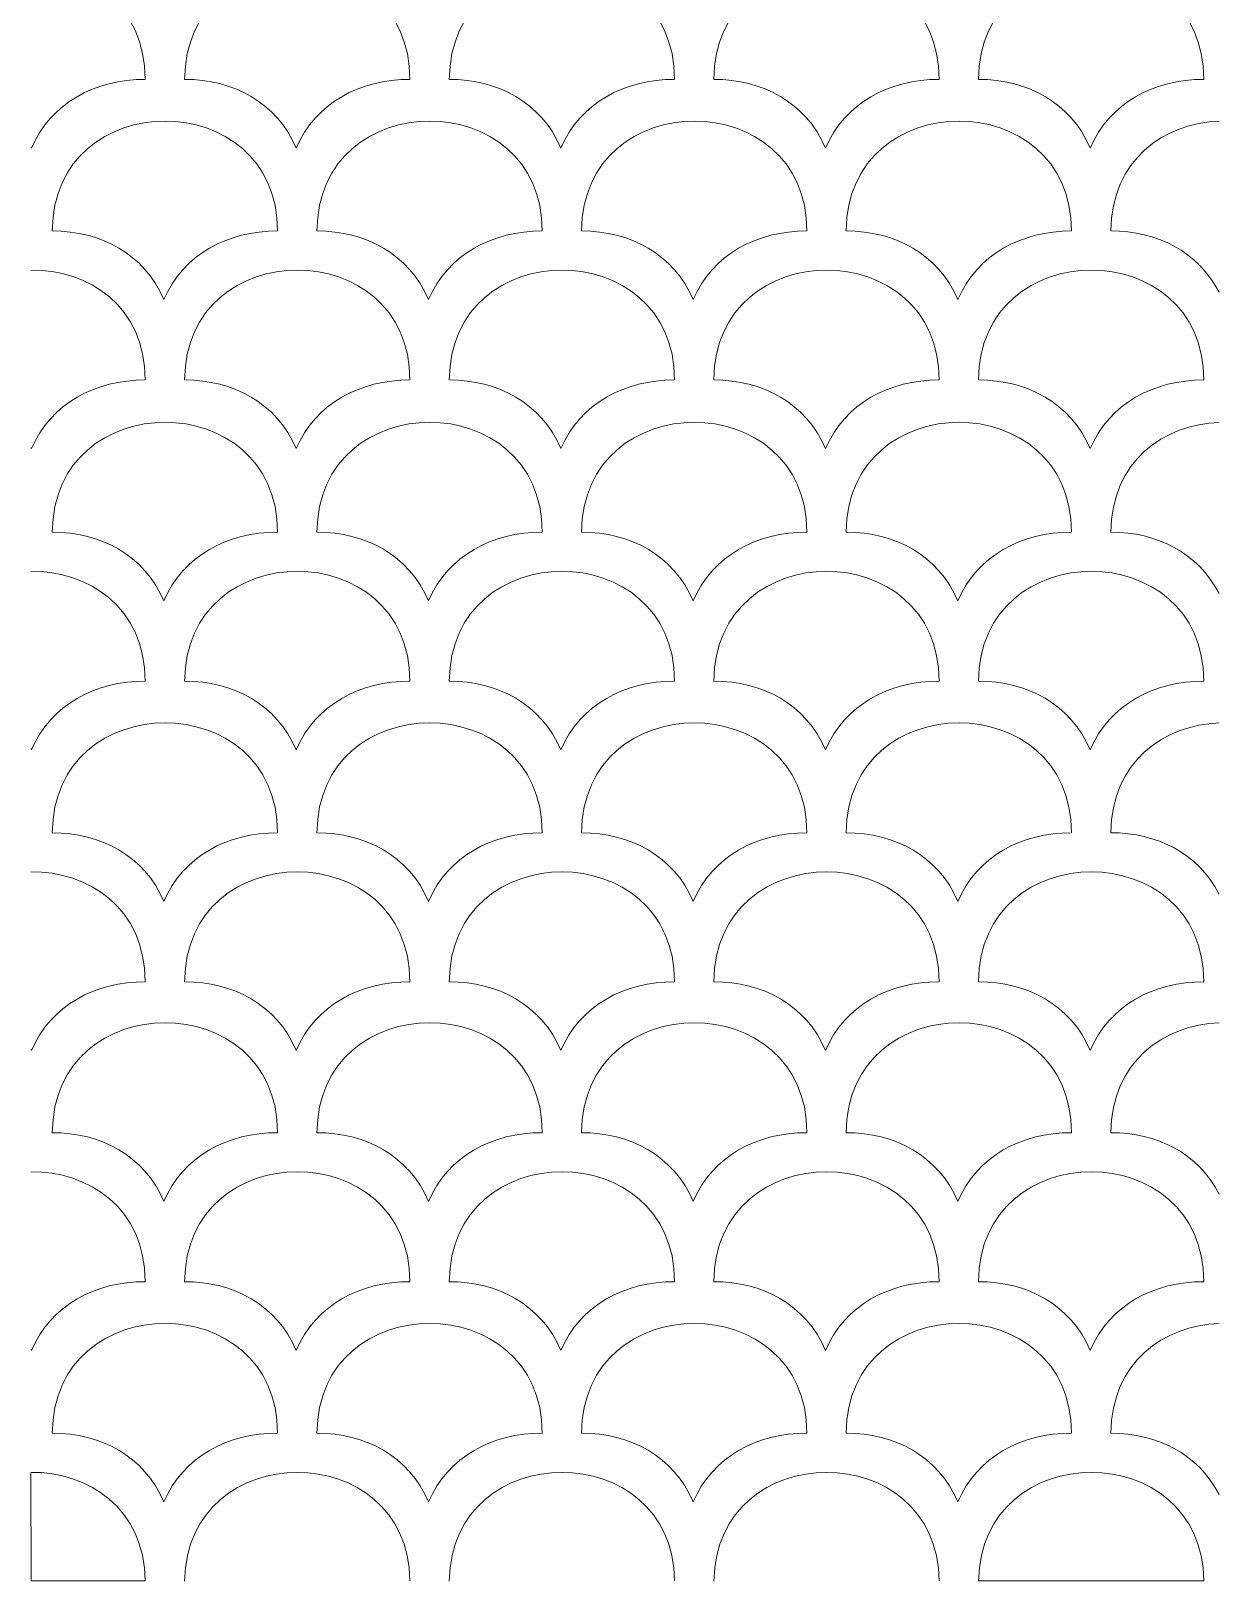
# Model space of a CAD drawing. Header units: centimetres. Extents: x 5 to 101, y -165 to 59.
# Drawn here: x 58.3 to 100.5, y -164.9 to -109.9 of the extents above; entities that cross this region are included whole.
import ezdxf

# ---------------------------------------------------------------- set-up
doc = ezdxf.new("R2010")
doc.units = ezdxf.units.CM
doc.header["$MEASUREMENT"] = 0
doc.layers.add('layer 1', color=7, linetype='Continuous')

msp = doc.modelspace()

# ---------------------------------------------------------------- linework, layer by layer
at = {"layer": 'layer 1', "color": 175, "lineweight": 9}
for points, knots in [([(67.75783, -114.08378), (67.063, -112.44887), (65.51135, -111.64641), (63.79826, -111.64641), (63.79826, -111.64641), (63.82151, -106.44576), (71.78473, -106.44461), (71.79887, -111.64702), (71.79887, -111.64702), (70.02975, -111.64039), (68.45127, -112.47669), (67.75783, -114.08378)], [0, 0, 0, 0, 0.25, 0.25, 0.25, 0.25, 0.5, 0.5, 0.5, 0.5, 1, 1, 1, 1]), ([(77.15583, -114.08378), (76.461, -112.44887), (74.90935, -111.64641), (73.19626, -111.64641), (73.19626, -111.64641), (73.21951, -106.44576), (81.18273, -106.44461), (81.19687, -111.64702), (81.19687, -111.64702), (79.42775, -111.64039), (77.84927, -112.47669), (77.15583, -114.08378)], [0, 0, 0, 0, 0.25, 0.25, 0.25, 0.25, 0.5, 0.5, 0.5, 0.5, 1, 1, 1, 1]), ([(86.55383, -114.08378), (85.859, -112.44887), (84.30735, -111.64641), (82.59426, -111.64641), (82.59426, -111.64641), (82.61751, -106.44576), (90.58073, -106.44461), (90.59487, -111.64702), (90.59487, -111.64702), (88.82575, -111.64039), (87.24727, -112.47669), (86.55383, -114.08378)], [0, 0, 0, 0, 0.25, 0.25, 0.25, 0.25, 0.5, 0.5, 0.5, 0.5, 1, 1, 1, 1]), ([(95.95183, -114.08378), (95.257, -112.44887), (93.70535, -111.64641), (91.99226, -111.64641), (91.99226, -111.64641), (92.01551, -106.44576), (99.97873, -106.44461), (99.99287, -111.64702), (99.99287, -111.64702), (98.22375, -111.64039), (96.64527, -112.47669), (95.95183, -114.08378)], [0, 0, 0, 0, 0.25, 0.25, 0.25, 0.25, 0.5, 0.5, 0.5, 0.5, 1, 1, 1, 1]), ([(58.3415, -107.74599), (60.35761, -107.71851), (62.39374, -109.01868), (62.40087, -111.64702), (62.40087, -111.64702), (60.63175, -111.64039), (59.05327, -112.47669), (58.35983, -114.08378), (58.35983, -114.08378), (58.35379, -114.06957), (58.34767, -114.05541), (58.3415, -114.04131)], [0, 0, 0, 0, 0.25, 0.25, 0.25, 0.25, 0.5, 0.5, 0.5, 0.5, 1, 1, 1, 1]), ([(63.05883, -119.46344), (62.364, -117.82853), (60.81235, -117.02607), (59.09926, -117.02607), (59.09926, -117.02607), (59.12251, -111.82542), (67.08573, -111.82427), (67.09987, -117.02668), (67.09987, -117.02668), (65.33075, -117.02005), (63.75227, -117.85635), (63.05883, -119.46344)], [0, 0, 0, 0, 0.25, 0.25, 0.25, 0.25, 0.5, 0.5, 0.5, 0.5, 1, 1, 1, 1]), ([(72.45683, -119.46344), (71.762, -117.82853), (70.21035, -117.02607), (68.49726, -117.02607), (68.49726, -117.02607), (68.52051, -111.82542), (76.48373, -111.82427), (76.49787, -117.02668), (76.49787, -117.02668), (74.72875, -117.02005), (73.15027, -117.85635), (72.45683, -119.46344)], [0, 0, 0, 0, 0.25, 0.25, 0.25, 0.25, 0.5, 0.5, 0.5, 0.5, 1, 1, 1, 1]), ([(81.85483, -119.46344), (81.16, -117.82853), (79.60835, -117.02607), (77.89526, -117.02607), (77.89526, -117.02607), (77.91851, -111.82542), (85.88173, -111.82427), (85.89587, -117.02668), (85.89587, -117.02668), (84.12675, -117.02005), (82.54827, -117.85635), (81.85483, -119.46344)], [0, 0, 0, 0, 0.25, 0.25, 0.25, 0.25, 0.5, 0.5, 0.5, 0.5, 1, 1, 1, 1]), ([(91.25283, -119.46344), (90.558, -117.82853), (89.00635, -117.02607), (87.29326, -117.02607), (87.29326, -117.02607), (87.31651, -111.82542), (95.27973, -111.82427), (95.29387, -117.02668), (95.29387, -117.02668), (93.52475, -117.02005), (91.94627, -117.85635), (91.25283, -119.46344)], [0, 0, 0, 0, 0.25, 0.25, 0.25, 0.25, 0.5, 0.5, 0.5, 0.5, 1, 1, 1, 1]), ([(100.52966, -119.20347), (99.78634, -117.74344), (98.31096, -117.02607), (96.69126, -117.02607), (96.69126, -117.02607), (96.70255, -114.49758), (98.5907, -113.19812), (100.52966, -113.1282)], [0, 0, 0, 0, 0.33333333, 0.33333333, 0.33333333, 0.33333333, 1, 1, 1, 1]), ([(67.75783, -124.75178), (67.063, -123.11687), (65.51135, -122.31441), (63.79826, -122.31441), (63.79826, -122.31441), (63.82151, -117.11376), (71.78473, -117.11261), (71.79887, -122.31502), (71.79887, -122.31502), (70.02975, -122.30839), (68.45127, -123.14469), (67.75783, -124.75178)], [0, 0, 0, 0, 0.25, 0.25, 0.25, 0.25, 0.5, 0.5, 0.5, 0.5, 1, 1, 1, 1]), ([(77.15583, -124.75178), (76.461, -123.11687), (74.90935, -122.31441), (73.19626, -122.31441), (73.19626, -122.31441), (73.21951, -117.11376), (81.18273, -117.11261), (81.19687, -122.31502), (81.19687, -122.31502), (79.42775, -122.30839), (77.84927, -123.14469), (77.15583, -124.75178)], [0, 0, 0, 0, 0.25, 0.25, 0.25, 0.25, 0.5, 0.5, 0.5, 0.5, 1, 1, 1, 1]), ([(86.55383, -124.75178), (85.859, -123.11687), (84.30735, -122.31441), (82.59426, -122.31441), (82.59426, -122.31441), (82.61751, -117.11376), (90.58073, -117.11261), (90.59487, -122.31502), (90.59487, -122.31502), (88.82575, -122.30839), (87.24727, -123.14469), (86.55383, -124.75178)], [0, 0, 0, 0, 0.25, 0.25, 0.25, 0.25, 0.5, 0.5, 0.5, 0.5, 1, 1, 1, 1]), ([(95.95183, -124.75178), (95.257, -123.11687), (93.70535, -122.31441), (91.99226, -122.31441), (91.99226, -122.31441), (92.01551, -117.11376), (99.97873, -117.11261), (99.99287, -122.31502), (99.99287, -122.31502), (98.22375, -122.30839), (96.64527, -123.14469), (95.95183, -124.75178)], [0, 0, 0, 0, 0.25, 0.25, 0.25, 0.25, 0.5, 0.5, 0.5, 0.5, 1, 1, 1, 1]), ([(58.3415, -118.41399), (60.35761, -118.38651), (62.39374, -119.68668), (62.40087, -122.31502), (62.40087, -122.31502), (60.63175, -122.30839), (59.05327, -123.14469), (58.35983, -124.75178), (58.35983, -124.75178), (58.35379, -124.73757), (58.34767, -124.72341), (58.3415, -124.70931)], [0, 0, 0, 0, 0.25, 0.25, 0.25, 0.25, 0.5, 0.5, 0.5, 0.5, 1, 1, 1, 1]), ([(63.05883, -130.15427), (62.364, -128.51936), (60.81235, -127.7169), (59.09926, -127.7169), (59.09926, -127.7169), (59.12251, -122.51625), (67.08573, -122.5151), (67.09987, -127.71751), (67.09987, -127.71751), (65.33075, -127.71088), (63.75227, -128.54718), (63.05883, -130.15427)], [0, 0, 0, 0, 0.25, 0.25, 0.25, 0.25, 0.5, 0.5, 0.5, 0.5, 1, 1, 1, 1]), ([(72.45683, -130.15427), (71.762, -128.51936), (70.21035, -127.7169), (68.49726, -127.7169), (68.49726, -127.7169), (68.52051, -122.51625), (76.48373, -122.5151), (76.49787, -127.71751), (76.49787, -127.71751), (74.72875, -127.71088), (73.15027, -128.54718), (72.45683, -130.15427)], [0, 0, 0, 0, 0.25, 0.25, 0.25, 0.25, 0.5, 0.5, 0.5, 0.5, 1, 1, 1, 1]), ([(81.85483, -130.15427), (81.16, -128.51936), (79.60835, -127.7169), (77.89526, -127.7169), (77.89526, -127.7169), (77.91851, -122.51625), (85.88173, -122.5151), (85.89587, -127.71751), (85.89587, -127.71751), (84.12675, -127.71088), (82.54827, -128.54718), (81.85483, -130.15427)], [0, 0, 0, 0, 0.25, 0.25, 0.25, 0.25, 0.5, 0.5, 0.5, 0.5, 1, 1, 1, 1]), ([(91.25283, -130.15427), (90.558, -128.51936), (89.00635, -127.7169), (87.29326, -127.7169), (87.29326, -127.7169), (87.31651, -122.51625), (95.27973, -122.5151), (95.29387, -127.71751), (95.29387, -127.71751), (93.52475, -127.71088), (91.94627, -128.54718), (91.25283, -130.15427)], [0, 0, 0, 0, 0.25, 0.25, 0.25, 0.25, 0.5, 0.5, 0.5, 0.5, 1, 1, 1, 1]), ([(100.52966, -129.8943), (99.78634, -128.43427), (98.31096, -127.7169), (96.69126, -127.7169), (96.69126, -127.7169), (96.70255, -125.18841), (98.5907, -123.88895), (100.52966, -123.81903)], [0, 0, 0, 0, 0.33333333, 0.33333333, 0.33333333, 0.33333333, 1, 1, 1, 1]), ([(67.75783, -135.44261), (67.063, -133.8077), (65.51135, -133.00524), (63.79826, -133.00524), (63.79826, -133.00524), (63.82151, -127.80459), (71.78473, -127.80344), (71.79887, -133.00585), (71.79887, -133.00585), (70.02975, -132.99922), (68.45127, -133.83552), (67.75783, -135.44261)], [0, 0, 0, 0, 0.25, 0.25, 0.25, 0.25, 0.5, 0.5, 0.5, 0.5, 1, 1, 1, 1]), ([(77.15583, -135.44261), (76.461, -133.8077), (74.90935, -133.00524), (73.19626, -133.00524), (73.19626, -133.00524), (73.21951, -127.80459), (81.18273, -127.80344), (81.19687, -133.00585), (81.19687, -133.00585), (79.42775, -132.99922), (77.84927, -133.83552), (77.15583, -135.44261)], [0, 0, 0, 0, 0.25, 0.25, 0.25, 0.25, 0.5, 0.5, 0.5, 0.5, 1, 1, 1, 1]), ([(86.55383, -135.44261), (85.859, -133.8077), (84.30735, -133.00524), (82.59426, -133.00524), (82.59426, -133.00524), (82.61751, -127.80459), (90.58073, -127.80344), (90.59487, -133.00585), (90.59487, -133.00585), (88.82575, -132.99922), (87.24727, -133.83552), (86.55383, -135.44261)], [0, 0, 0, 0, 0.25, 0.25, 0.25, 0.25, 0.5, 0.5, 0.5, 0.5, 1, 1, 1, 1]), ([(95.95183, -135.44261), (95.257, -133.8077), (93.70535, -133.00524), (91.99226, -133.00524), (91.99226, -133.00524), (92.01551, -127.80459), (99.97873, -127.80344), (99.99287, -133.00585), (99.99287, -133.00585), (98.22375, -132.99922), (96.64527, -133.83552), (95.95183, -135.44261)], [0, 0, 0, 0, 0.25, 0.25, 0.25, 0.25, 0.5, 0.5, 0.5, 0.5, 1, 1, 1, 1]), ([(58.3415, -129.10482), (60.35761, -129.07734), (62.39374, -130.37751), (62.40087, -133.00585), (62.40087, -133.00585), (60.63175, -132.99922), (59.05327, -133.83552), (58.35983, -135.44261), (58.35983, -135.44261), (58.35379, -135.4284), (58.34767, -135.41424), (58.3415, -135.40014)], [0, 0, 0, 0, 0.25, 0.25, 0.25, 0.25, 0.5, 0.5, 0.5, 0.5, 1, 1, 1, 1]), ([(63.05883, -140.82227), (62.364, -139.18736), (60.81235, -138.3849), (59.09926, -138.3849), (59.09926, -138.3849), (59.12251, -133.18425), (67.08573, -133.1831), (67.09987, -138.38551), (67.09987, -138.38551), (65.33075, -138.37888), (63.75227, -139.21518), (63.05883, -140.82227)], [0, 0, 0, 0, 0.25, 0.25, 0.25, 0.25, 0.5, 0.5, 0.5, 0.5, 1, 1, 1, 1]), ([(72.45683, -140.82227), (71.762, -139.18736), (70.21035, -138.3849), (68.49726, -138.3849), (68.49726, -138.3849), (68.52051, -133.18425), (76.48373, -133.1831), (76.49787, -138.38551), (76.49787, -138.38551), (74.72875, -138.37888), (73.15027, -139.21518), (72.45683, -140.82227)], [0, 0, 0, 0, 0.25, 0.25, 0.25, 0.25, 0.5, 0.5, 0.5, 0.5, 1, 1, 1, 1]), ([(81.85483, -140.82227), (81.16, -139.18736), (79.60835, -138.3849), (77.89526, -138.3849), (77.89526, -138.3849), (77.91851, -133.18425), (85.88173, -133.1831), (85.89587, -138.38551), (85.89587, -138.38551), (84.12675, -138.37888), (82.54827, -139.21518), (81.85483, -140.82227)], [0, 0, 0, 0, 0.25, 0.25, 0.25, 0.25, 0.5, 0.5, 0.5, 0.5, 1, 1, 1, 1]), ([(91.25283, -140.82227), (90.558, -139.18736), (89.00635, -138.3849), (87.29326, -138.3849), (87.29326, -138.3849), (87.31651, -133.18425), (95.27973, -133.1831), (95.29387, -138.38551), (95.29387, -138.38551), (93.52475, -138.37888), (91.94627, -139.21518), (91.25283, -140.82227)], [0, 0, 0, 0, 0.25, 0.25, 0.25, 0.25, 0.5, 0.5, 0.5, 0.5, 1, 1, 1, 1]), ([(100.52966, -140.5623), (99.78634, -139.10227), (98.31096, -138.3849), (96.69126, -138.3849), (96.69126, -138.3849), (96.70255, -135.85641), (98.5907, -134.55695), (100.52966, -134.48703)], [0, 0, 0, 0, 0.33333333, 0.33333333, 0.33333333, 0.33333333, 1, 1, 1, 1]), ([(67.75783, -146.11061), (67.063, -144.4757), (65.51135, -143.67324), (63.79826, -143.67324), (63.79826, -143.67324), (63.82151, -138.47259), (71.78473, -138.47144), (71.79887, -143.67385), (71.79887, -143.67385), (70.02975, -143.66722), (68.45127, -144.50352), (67.75783, -146.11061)], [0, 0, 0, 0, 0.25, 0.25, 0.25, 0.25, 0.5, 0.5, 0.5, 0.5, 1, 1, 1, 1]), ([(77.15583, -146.11061), (76.461, -144.4757), (74.90935, -143.67324), (73.19626, -143.67324), (73.19626, -143.67324), (73.21951, -138.47259), (81.18273, -138.47144), (81.19687, -143.67385), (81.19687, -143.67385), (79.42775, -143.66722), (77.84927, -144.50352), (77.15583, -146.11061)], [0, 0, 0, 0, 0.25, 0.25, 0.25, 0.25, 0.5, 0.5, 0.5, 0.5, 1, 1, 1, 1]), ([(86.55383, -146.11061), (85.859, -144.4757), (84.30735, -143.67324), (82.59426, -143.67324), (82.59426, -143.67324), (82.61751, -138.47259), (90.58073, -138.47144), (90.59487, -143.67385), (90.59487, -143.67385), (88.82575, -143.66722), (87.24727, -144.50352), (86.55383, -146.11061)], [0, 0, 0, 0, 0.25, 0.25, 0.25, 0.25, 0.5, 0.5, 0.5, 0.5, 1, 1, 1, 1]), ([(95.95183, -146.11061), (95.257, -144.4757), (93.70535, -143.67324), (91.99226, -143.67324), (91.99226, -143.67324), (92.01551, -138.47259), (99.97873, -138.47144), (99.99287, -143.67385), (99.99287, -143.67385), (98.22375, -143.66722), (96.64527, -144.50352), (95.95183, -146.11061)], [0, 0, 0, 0, 0.25, 0.25, 0.25, 0.25, 0.5, 0.5, 0.5, 0.5, 1, 1, 1, 1]), ([(58.3415, -139.77282), (60.35761, -139.74534), (62.39374, -141.04551), (62.40087, -143.67385), (62.40087, -143.67385), (60.63175, -143.66722), (59.05327, -144.50352), (58.35983, -146.11061), (58.35983, -146.11061), (58.35379, -146.0964), (58.34767, -146.08224), (58.3415, -146.06814)], [0, 0, 0, 0, 0.25, 0.25, 0.25, 0.25, 0.5, 0.5, 0.5, 0.5, 1, 1, 1, 1]), ([(63.05883, -151.46744), (62.364, -149.83253), (60.81235, -149.03007), (59.09926, -149.03007), (59.09926, -149.03007), (59.12251, -143.82942), (67.08573, -143.82827), (67.09987, -149.03068), (67.09987, -149.03068), (65.33075, -149.02405), (63.75227, -149.86035), (63.05883, -151.46744)], [0, 0, 0, 0, 0.25, 0.25, 0.25, 0.25, 0.5, 0.5, 0.5, 0.5, 1, 1, 1, 1]), ([(72.45683, -151.46744), (71.762, -149.83253), (70.21035, -149.03007), (68.49726, -149.03007), (68.49726, -149.03007), (68.52051, -143.82942), (76.48373, -143.82827), (76.49787, -149.03068), (76.49787, -149.03068), (74.72875, -149.02405), (73.15027, -149.86035), (72.45683, -151.46744)], [0, 0, 0, 0, 0.25, 0.25, 0.25, 0.25, 0.5, 0.5, 0.5, 0.5, 1, 1, 1, 1]), ([(81.85483, -151.46744), (81.16, -149.83253), (79.60835, -149.03007), (77.89526, -149.03007), (77.89526, -149.03007), (77.91851, -143.82942), (85.88173, -143.82827), (85.89587, -149.03068), (85.89587, -149.03068), (84.12675, -149.02405), (82.54827, -149.86035), (81.85483, -151.46744)], [0, 0, 0, 0, 0.25, 0.25, 0.25, 0.25, 0.5, 0.5, 0.5, 0.5, 1, 1, 1, 1]), ([(91.25283, -151.46744), (90.558, -149.83253), (89.00635, -149.03007), (87.29326, -149.03007), (87.29326, -149.03007), (87.31651, -143.82942), (95.27973, -143.82827), (95.29387, -149.03068), (95.29387, -149.03068), (93.52475, -149.02405), (91.94627, -149.86035), (91.25283, -151.46744)], [0, 0, 0, 0, 0.25, 0.25, 0.25, 0.25, 0.5, 0.5, 0.5, 0.5, 1, 1, 1, 1]), ([(100.52966, -151.20747), (99.78634, -149.74744), (98.31096, -149.03007), (96.69126, -149.03007), (96.69126, -149.03007), (96.70255, -146.50158), (98.5907, -145.20212), (100.52966, -145.1322)], [0, 0, 0, 0, 0.33333333, 0.33333333, 0.33333333, 0.33333333, 1, 1, 1, 1]), ([(67.75783, -156.75578), (67.063, -155.12087), (65.51135, -154.31841), (63.79826, -154.31841), (63.79826, -154.31841), (63.82151, -149.11776), (71.78473, -149.11661), (71.79887, -154.31902), (71.79887, -154.31902), (70.02975, -154.31239), (68.45127, -155.14869), (67.75783, -156.75578)], [0, 0, 0, 0, 0.25, 0.25, 0.25, 0.25, 0.5, 0.5, 0.5, 0.5, 1, 1, 1, 1]), ([(77.15583, -156.75578), (76.461, -155.12087), (74.90935, -154.31841), (73.19626, -154.31841), (73.19626, -154.31841), (73.21951, -149.11776), (81.18273, -149.11661), (81.19687, -154.31902), (81.19687, -154.31902), (79.42775, -154.31239), (77.84927, -155.14869), (77.15583, -156.75578)], [0, 0, 0, 0, 0.25, 0.25, 0.25, 0.25, 0.5, 0.5, 0.5, 0.5, 1, 1, 1, 1]), ([(86.55383, -156.75578), (85.859, -155.12087), (84.30735, -154.31841), (82.59426, -154.31841), (82.59426, -154.31841), (82.61751, -149.11776), (90.58073, -149.11661), (90.59487, -154.31902), (90.59487, -154.31902), (88.82575, -154.31239), (87.24727, -155.14869), (86.55383, -156.75578)], [0, 0, 0, 0, 0.25, 0.25, 0.25, 0.25, 0.5, 0.5, 0.5, 0.5, 1, 1, 1, 1]), ([(95.95183, -156.75578), (95.257, -155.12087), (93.70535, -154.31841), (91.99226, -154.31841), (91.99226, -154.31841), (92.01551, -149.11776), (99.97873, -149.11661), (99.99287, -154.31902), (99.99287, -154.31902), (98.22375, -154.31239), (96.64527, -155.14869), (95.95183, -156.75578)], [0, 0, 0, 0, 0.25, 0.25, 0.25, 0.25, 0.5, 0.5, 0.5, 0.5, 1, 1, 1, 1]), ([(58.3415, -150.41799), (60.35761, -150.39051), (62.39374, -151.69068), (62.40087, -154.31902), (62.40087, -154.31902), (60.63175, -154.31239), (59.05327, -155.14869), (58.35983, -156.75578), (58.35983, -156.75578), (58.35379, -156.74157), (58.34767, -156.72741), (58.3415, -156.71331)], [0, 0, 0, 0, 0.25, 0.25, 0.25, 0.25, 0.5, 0.5, 0.5, 0.5, 1, 1, 1, 1]), ([(63.05883, -162.13544), (62.364, -160.50053), (60.81235, -159.69807), (59.09926, -159.69807), (59.09926, -159.69807), (59.12251, -154.49742), (67.08573, -154.49627), (67.09987, -159.69868), (67.09987, -159.69868), (65.33075, -159.69205), (63.75227, -160.52835), (63.05883, -162.13544)], [0, 0, 0, 0, 0.25, 0.25, 0.25, 0.25, 0.5, 0.5, 0.5, 0.5, 1, 1, 1, 1]), ([(72.45683, -162.13544), (71.762, -160.50053), (70.21035, -159.69807), (68.49726, -159.69807), (68.49726, -159.69807), (68.52051, -154.49742), (76.48373, -154.49627), (76.49787, -159.69868), (76.49787, -159.69868), (74.72875, -159.69205), (73.15027, -160.52835), (72.45683, -162.13544)], [0, 0, 0, 0, 0.25, 0.25, 0.25, 0.25, 0.5, 0.5, 0.5, 0.5, 1, 1, 1, 1]), ([(81.85483, -162.13544), (81.16, -160.50053), (79.60835, -159.69807), (77.89526, -159.69807), (77.89526, -159.69807), (77.91851, -154.49742), (85.88173, -154.49627), (85.89587, -159.69868), (85.89587, -159.69868), (84.12675, -159.69205), (82.54827, -160.52835), (81.85483, -162.13544)], [0, 0, 0, 0, 0.25, 0.25, 0.25, 0.25, 0.5, 0.5, 0.5, 0.5, 1, 1, 1, 1]), ([(91.25283, -162.13544), (90.558, -160.50053), (89.00635, -159.69807), (87.29326, -159.69807), (87.29326, -159.69807), (87.31651, -154.49742), (95.27973, -154.49627), (95.29387, -159.69868), (95.29387, -159.69868), (93.52475, -159.69205), (91.94627, -160.52835), (91.25283, -162.13544)], [0, 0, 0, 0, 0.25, 0.25, 0.25, 0.25, 0.5, 0.5, 0.5, 0.5, 1, 1, 1, 1]), ([(100.52966, -161.87547), (99.78634, -160.41544), (98.31096, -159.69807), (96.69126, -159.69807), (96.69126, -159.69807), (96.70255, -157.16958), (98.5907, -155.87012), (100.52966, -155.8002)], [0, 0, 0, 0, 0.33333333, 0.33333333, 0.33333333, 0.33333333, 1, 1, 1, 1]), ([(91.99265, -164.94213), (92.06058, -159.80074), (99.93302, -159.7994), (99.99254, -164.94212), (99.99254, -164.94212), (99.99254, -164.94212), (91.99265, -164.94213), (91.99265, -164.94213)], [0, 0, 0, 0, 0.33333333, 0.33333333, 0.33333333, 0.33333333, 1, 1, 1, 1]), ([(58.3415, -161.086), (58.3415, -161.086), (58.3474, -164.93914), (58.3474, -164.93914), (58.3474, -164.93914), (58.3474, -164.93914), (62.40054, -164.94212), (62.40054, -164.94212), (62.40054, -164.94212), (62.37048, -162.34388), (60.3461, -161.05868), (58.3415, -161.086)], [0, 0, 0, 0, 0.25, 0.25, 0.25, 0.25, 0.5, 0.5, 0.5, 0.5, 1, 1, 1, 1])]:
    msp.add_open_spline(points, degree=3, knots=knots, dxfattribs=at)
for points in [[(63.79865, -164.94213), (63.86658, -159.80074), (71.73902, -159.7994), (71.79854, -164.94212)], [(73.19665, -164.94213), (73.26458, -159.80074), (81.13702, -159.7994), (81.19654, -164.94212)], [(82.59465, -164.94213), (82.66258, -159.80074), (90.53502, -159.7994), (90.59454, -164.94212)]]:
    msp.add_open_spline(points, degree=3, dxfattribs=at)

doc.saveas('drawing.dxf')
